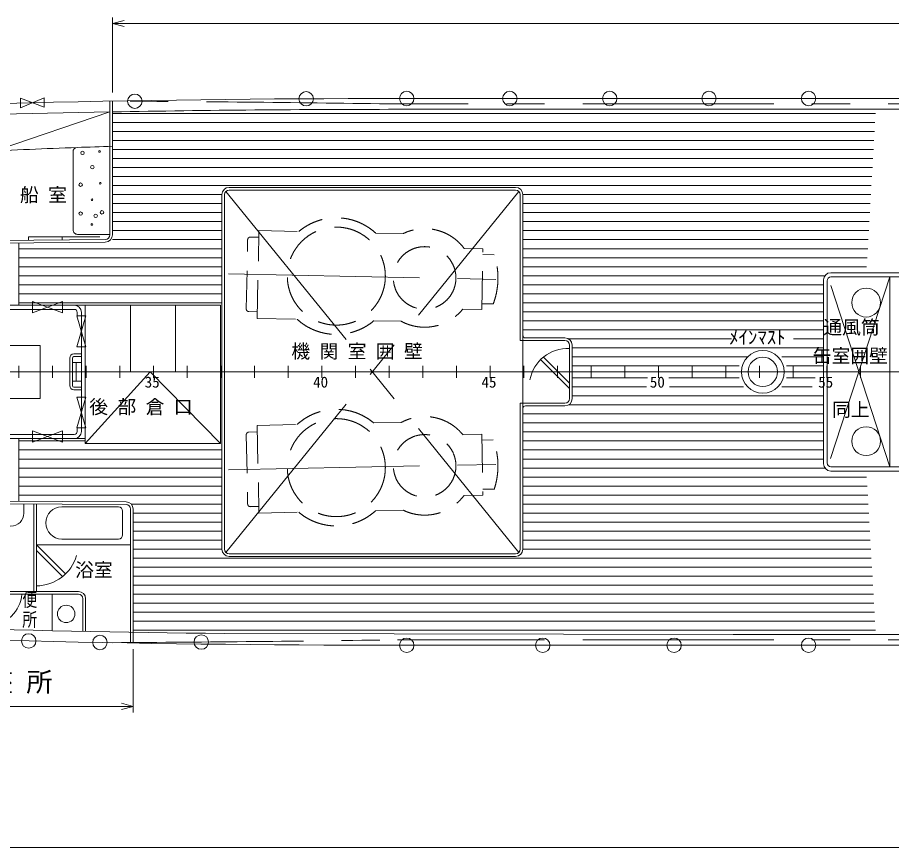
# Model space of a CAD drawing. Units: millimetres, scale not verified. Extents: x -51052 to 51048, y -29700 to 29700.
# Drawn here: x -20720 to -6185, y -12906 to 903 of the extents above; entities that cross this region are included whole.
import ezdxf
from ezdxf.enums import TextEntityAlignment as Align

# ---------------------------------------------------------------- set-up
doc = ezdxf.new("R2010")
doc.units = ezdxf.units.MM
doc.header["$LTSCALE"] = 100
doc.linetypes.add('USER1', pattern=[50.8, 31.75, -6.35, 6.35, -6.35])
doc.linetypes.add('USER2', pattern=[9.525, 6.35, -3.175])
for name, color, linetype, lineweight in [('0-2_sunpou', 7, 'Continuous', 18), ('0-3_keijou', 7, 'Continuous', 18), ('0-5_text', 7, 'Continuous', 18), ('0-6_center', 7, 'USER1', 18), ('0-7_hachi', 7, 'Continuous', 18)]:
    doc.layers.add(name, color=color, linetype=linetype, lineweight=lineweight)
doc.styles.add('ＭＳ ゴシック', font='')
doc.styles.get('ＭＳ ゴシック').set_extended_font_data('MS Gothic')

msp = doc.modelspace()

# ---------------------------------------------------------------- linework, layer by layer
at = {"layer": '0-2_sunpou'}
for p, q in [((-19140.5, -345.1), (-19140.5, 903.1)), ((-19140.5, 803.1), (-18947.3, 854.9)), ((-19140.5, 803.1), (-18947.3, 751.3)), ((-20698.5, -4893.1), (-20698.5, -5093.1)), ((-20138.5, -4893.1), (-20138.5, -5093.1)), ((-19578.5, -4893.1), (-19578.5, -5093.1)), ((-19018.5, -4893.1), (-19018.5, -5093.1)), ((-18458.5, -4893.1), (-18458.5, -5093.1)), ((-17898.5, -4893.1), (-17898.5, -5093.1)), ((-17338.5, -4893.1), (-17338.5, -5093.1)), ((-16778.5, -4893.1), (-16778.5, -5093.1)), ((-16218.5, -4893.1), (-16218.5, -5093.1)), ((-15658.5, -4893.1), (-15658.5, -5093.1)), ((-15098.5, -4893.1), (-15098.5, -5093.1)), ((-14538.5, -4893.1), (-14538.5, -5093.1)), ((-13978.5, -4893.1), (-13978.5, -5093.1)), ((-13418.5, -4893.1), (-13418.5, -5093.1)), ((-12858.5, -4893.1), (-12858.5, -5093.1)), ((-12298.5, -4893.1), (-12298.5, -5093.1)), ((-11738.5, -4893.1), (-11738.5, -5093.1)), ((-11178.5, -4893.1), (-11178.5, -5093.1)), ((-10618.5, -4893.1), (-10618.5, -5093.1)), ((-10058.5, -4893.1), (-10058.5, -5093.1)), ((-9498.5, -4893.1), (-9498.5, -5093.1)), ((-8938.5, -4893.1), (-8938.5, -5093.1)), ((-8378.5, -4893.1), (-8378.5, -5093.1)), ((-7818.5, -4893.1), (-7818.5, -5093.1)), ((-7258.5, -4893.1), (-7258.5, -5093.1)), ((-6698.5, -4893.1), (-6698.5, -5093.1)), ((-41375, -4993.1), (34822.1, -4993.1)), ((-18795.5, -9604.5), (-18795.5, -10659)), ((-18795.5, -10559), (-18988.7, -10610.7)), ((30138.5, -12906.3), (-38195.5, -12906.3))]:
    msp.add_line(p, q, dxfattribs=at)
for points in [[(-19140.5, 803.1), (18479.5, 803.1), (18286.3, 854.9)], [(-25891.4, -10559), (-18795.5, -10559), (-18988.7, -10507.2)]]:
    msp.add_lwpolyline(points, dxfattribs=at)
at = {"layer": '0-3_keijou'}
for p, q in [((-19185.5, -488.5), (-19185.5, -2713.5)), ((-19140.5, -487.7), (-19140.5, -2713.5)), ((2015.4, -445.1), (-14402.7, -445.1)), ((-21091.4, -1314.8), (-19185.5, -668.5)), ((2015.4, -625.1), (-14402.7, -625.1)), ((-19796.4, -1330), (-19796.4, -2630.3)), ((-17200.5, -1923.1), (-12435.5, -1923.1)), ((-17200.5, -1968.1), (-12435.5, -1968.1)), ((-17320.5, -2043.1), (-17320.5, -4993.1)), ((-17275.5, -2043.1), (-17275.5, -4993.1)), ((-12360.5, -2043.1), (-12360.5, -4473.1)), ((-12315.5, -2043.1), (-12315.5, -5603.1)), ((-20535.8, -2747.5), (-19975.8, -2747.5)), ((-20535.8, -2800.3), (-20535.8, -2747.5)), ((-19975.8, -2795.1), (-19975.8, -2747.5)), ((-19720.7, -2705.3), (-19185.5, -2705.3)), ((-23110.7, -2824.3), (-19259.8, -2788.5)), ((-23110.3, -2869.3), (-19259.4, -2833.4)), ((-20696.1, -3882.7), (-20696.1, -2846.8)), ((-7314.9, -3463.1), (-7314.9, -6523.1)), ((-7254.9, -3478.9), (-7254.9, -6507.2)), ((-7194.9, -3343.1), (2195.1, -3343.1)), ((-7194.9, -3413.1), (2195.1, -3413.1)), ((-6214.9, -3413.1), (-6214.9, -6573.1)), ((-22381.3, -3882.7), (-19592, -3882.7)), ((-18842, -3882.7), (-18842, -4993.1)), ((-18092, -3882.7), (-18092, -4993.1)), ((-22381.3, -3952.7), (-19776.3, -3952.7)), ((-19731.6, -4059.4), (-19581, -4059.4)), ((-19731.6, -4574), (-19581, -4059.4)), ((-19731.6, -4059.4), (-19581, -4574)), ((-19726.3, -4002.7), (-19726.3, -4059.4)), ((-19656.3, -4002.7), (-19656.3, -4993.1)), ((-12360.5, -4473.1), (-11615.5, -4473.1)), ((-12270.5, -4428.1), (-11615.5, -4428.1)), ((-20344.2, -5433.4), (-20344.2, -4638.1)), ((-19731.6, -4574), (-19581, -4574)), ((-11540.5, -4548.1), (-11540.5, -4993.1)), ((-11495.5, -4548.1), (-11495.5, -4993.1)), ((-19851.3, -4764), (-19851.3, -4993.1)), ((-19806.3, -4764), (-19806.3, -4993.1)), ((-19656.3, -4694), (-19781.3, -4694)), ((-19656.3, -4739), (-19781.3, -4739)), ((-11540.5, -5271.4), (-12022.3, -4789.5)), ((-11540.5, -5179.5), (-11974, -4745.9)), ((-19656.3, -4839), (-19806.3, -4839)), ((-19741.3, -4839), (-19741.3, -4993.1)), ((-19851.3, -5222.2), (-19851.3, -4993.1)), ((-19806.3, -5222.2), (-19806.3, -4993.1)), ((-19741.3, -5147.2), (-19741.3, -4993.1)), ((-19656.3, -5983.4), (-19656.3, -4993.1)), ((-17320.5, -7943.1), (-17320.5, -4993.1)), ((-17275.5, -7943.1), (-17275.5, -4993.1)), ((-11540.5, -5438.1), (-11540.5, -4993.1)), ((-11495.5, -5438.1), (-11495.5, -4993.1)), ((-19656.3, -5147.2), (-19806.3, -5147.2)), ((-19656.3, -5247.2), (-19781.3, -5247.2)), ((-19656.3, -5292.2), (-19781.3, -5292.2)), ((-22431.3, -5433.4), (-20344.2, -5433.4)), ((-19731.6, -5412.2), (-19581, -5412.2)), ((-19731.6, -5412.2), (-19581, -5926.7)), ((-19731.6, -5926.7), (-19581, -5412.2)), ((-12360.5, -5513.1), (-11615.5, -5513.1)), ((-12360.5, -7943.1), (-12360.5, -5513.1)), ((-12315.5, -7943.1), (-12315.5, -5603.1)), ((-12270.5, -5558.1), (-11615.5, -5558.1)), ((-19731.6, -5926.7), (-19581, -5926.7)), ((-19726.3, -5983.4), (-19726.3, -5926.7)), ((-22381.3, -6033.4), (-19776.3, -6033.4)), ((-22381.3, -6103.4), (-19592, -6103.4)), ((-20696.1, -6103.4), (-20696.1, -7139.3)), ((-7194.9, -6573.1), (3195.1, -6573.1)), ((-7194.9, -6643.1), (3195.1, -6643.1)), ((-25236.7, -7115.1), (-18914.7, -7154.9)), ((-25236.3, -7160.1), (-18915, -7200.3)), ((-20614, -7189.5), (-20614, -7344.5)), ((-20450.5, -7190.6), (-20450.5, -8646.8)), ((-20405.5, -7190.8), (-20405.5, -8646.8)), ((-19041.4, -7237.8), (-19981.4, -7237.8)), ((-18971.4, -7307.8), (-18971.4, -7703.8)), ((-18840.5, -7274.9), (-18840.5, -9503.7)), ((-18795.5, -7274.9), (-18795.5, -9504.5)), ((-19041.4, -7773.8), (-19981.4, -7773.8)), ((-20405.5, -7870.8), (-18840.5, -7870.8)), ((-20405.5, -7870.8), (-19922.5, -8353.8)), ((-20405.5, -7962.8), (-19970.7, -8397.6)), ((-17200.5, -8018.1), (-12435.5, -8018.1)), ((-17200.5, -8063.1), (-12435.5, -8063.1)), ((-21166.4, -8646.8), (-19706.4, -8646.8)), ((-21166.4, -8691.8), (-19706.4, -8691.8)), ((-20141.4, -9298.6), (-20141.4, -8691.8)), ((-19631.4, -9309.2), (-19631.4, -8766.8)), ((-19586.4, -9310.1), (-19586.4, -8766.8)), ((-8815.5, -9361.1), (-17275.5, -9345.4)), ((2015.4, -9361.1), (-8815.5, -9361.1)), ((2015.4, -9541.1), (-14402.7, -9541.1))]:
    msp.add_line(p, q, dxfattribs=at)
at = {"layer": '0-3_keijou', "linetype": 'USER2'}
for p, q in [((-19975.8, -2747.5), (-19350.6, -2747.5)), ((-16846.2, -2750.7), (-16706.3, -2753.5)), ((-16733.8, -4103.3), (-16704, -2643.6)), ((-16704, -2643.6), (-16041.3, -2657.1)), ((-14764, -2683.1), (-14307.2, -2692.4)), ((-16915.6, -3944.5), (-16892.2, -2794.8)), ((-13292.5, -2938.1), (-12979.4, -2944.5)), ((-13000, -3954.3), (-12979.4, -2944.5)), ((-12981.3, -3039.5), (-12791.4, -3043.3)), ((-12998, -3859.3), (-12808.1, -3863.2)), ((-16871.5, -3990.4), (-16731.5, -3993.3)), ((-13313.1, -3947.9), (-13000, -3954.3)), ((-16733.8, -4103.3), (-16071, -4116.8)), ((-14793.8, -4142.8), (-14337, -4152.1)), ((-16733.8, -5882.9), (-16071, -5869.4)), ((-16733.8, -5882.9), (-16704, -7342.6)), ((-14793.8, -5843.4), (-14337, -5834)), ((-16915.6, -6041.6), (-16892.2, -7191.4)), ((-16871.5, -5995.7), (-16731.5, -5992.9)), ((-13313.1, -6038.2), (-13000, -6031.9)), ((-13000, -6031.9), (-12979.4, -7041.6)), ((-12998, -6126.8), (-12808.1, -6123)), ((-12981.3, -6946.7), (-12791.4, -6942.8)), ((-13292.5, -7048), (-12979.4, -7041.6)), ((-16846.2, -7235.4), (-16706.3, -7232.6)), ((-16704, -7342.6), (-16041.3, -7329.1)), ((-14764, -7303.1), (-14307.2, -7293.7))]:
    msp.add_line(p, q, dxfattribs=at)
at = {"layer": '0-3_keijou'}
for points in [[(-20668.5, -441.5), (-20275, -588.4), (-20275, -432.4), (-20668.5, -597.5)], [(-20472.6, -4012.7), (-20472.6, -3822.7), (-19968.6, -4012.7), (-19968.6, -3822.7)], [(-19592, -6182.7), (-17342, -6182.7), (-17342, -3882.7), (-19592, -3882.7)], [(-20472.6, -5973.4), (-20472.6, -6163.4), (-19968.6, -5973.4), (-19968.6, -6163.4)]]:
    msp.add_lwpolyline(points, close=True, dxfattribs=at)
msp.add_lwpolyline([(-22431.3, -4552.7), (-20344.2, -4552.7), (-20344.2, -4638.1)], dxfattribs=at)
for centre, radius in [((-18768, -490.1), 120), ((-15918.8, -449.4), 120), ((-14247.4, -445.1), 120), ((-12532.6, -445.1), 120), ((-10870.5, -445.1), 120), ((-9220.2, -445.1), 120), ((-7563.2, -445.1), 120), ((-19639.4, -1350.4), 28.8), ((-19354.7, -1325.5), 13.6), ((-19475.5, -1587), 28.8), ((-19669.5, -1878.7), 28.8), ((-19342.6, -1854.8), 13.6), ((-19480.1, -2129.7), 13.6), ((-19315.1, -2338.8), 28.8), ((-19669.5, -2359.8), 28.8), ((-19419.9, -2396.3), 28.8), ((-19482.9, -2540.8), 13.6), ((-6606.2, -3840.1), 240), ((-8325.9, -4993.1), 355), ((-8325.9, -4993.1), 245), ((-6606.2, -6146.1), 240), ((-19910.1, -9019.3), 145), ((-20532.7, -9469.8), 120), ((-19348.3, -9494.7), 120), ((-17663.7, -9487.4), 120), ((-14247.4, -9541.1), 120), ((-11985.4, -9541.1), 120), ((-9800.7, -9541.1), 120), ((-7563.2, -9541.1), 120)]:
    msp.add_circle(centre, radius, dxfattribs=at)
at = {"layer": '0-3_keijou', "linetype": 'USER2'}
for centre, radius in [((-15417.5, -3399.9), 815), ((-13948.7, -3429.9), 520), ((-15417.5, -6586.2), 815), ((-13948.7, -6556.3), 520)]:
    msp.add_circle(centre, radius, dxfattribs=at)
at = {"layer": '0-3_keijou'}
for centre, radius, start, end in [((-14402.7, -264045.1), 263600, 90, 92.84014), ((-14402.7, -264045.1), 263420, 91.04034, 92.84014), ((-14402.7, -264045.1), 263420, 90, 91.03055), ((-9857.7, -263854.6), 262780, 92.15283, 92.49813), ((-19726.4, -1330), 70, 92.15283, 180), ((-9857.7, -263854.6), 262780, 92.02441, 92.15283), ((-17200.5, -2043.1), 120, 90, 180), ((-17200.5, -2043.1), 75, 90, 180), ((-12435.5, -2043.1), 120, 0, 90), ((-12435.5, -2043.1), 75, 0, 90), ((-19721.4, -2630.3), 75, 180, 270.53384), ((-19260.5, -2713.5), 75, 270.53384, 0), ((-19260.5, -2713.5), 120, 270.53384, 0), ((-7194.9, -3463.1), 120, 90, 180), ((-7188.1, -3479.6), 66.8, 95.86247, 179.46646), ((-19776.3, -4002.7), 120, 0, 90), ((-19776.3, -4002.7), 50, 0, 90), ((-12270.5, -4383.1), 45, 180, 270), ((-11615.5, -4548.1), 120, 0, 90), ((-11615.5, -4548.1), 75, 0, 90), ((-11576.9, -5235), 630, 86.68913, 170.09358), ((-19781.3, -4764), 70, 90, 180), ((-19781.3, -4764), 25, 90, 180), ((-19781.3, -5222.2), 70, 180, 270), ((-19781.3, -5222.2), 25, 180, 270), ((-11615.5, -5438.1), 120, 270, 0), ((-11615.5, -5438.1), 75, 270, 0), ((-12270.5, -5603.1), 45, 90, 180), ((-19776.3, -5983.4), 120, 270, 0), ((-19776.3, -5983.4), 50, 270, 0), ((-7194.9, -6523.1), 120, 180, 270), ((-7188.1, -6506.6), 66.8, 180.53354, 264.13753), ((-19981.4, -7505.8), 268, 90, 270), ((-19041.4, -7307.8), 70, 0, 90), ((-18915.5, -7274.9), 75, 0, 89.63976), ((-18915.5, -7274.9), 120, 0, 89.63976), ((-20829, -7344.5), 215, 180, 0), ((-19041.4, -7703.8), 70, 270, 0), ((-17200.5, -7943.1), 120, 180, 270), ((-17200.5, -7943.1), 75, 180, 270), ((-12435.5, -7943.1), 75, 270, 0), ((-12435.5, -7943.1), 120, 270, 0), ((-20408.7, -7855), 698.8, 270.26722, 343.96981), ((-21217.8, -8643.2), 573.6, 273.0844, 355.14577), ((-19706.4, -8766.8), 120, 0, 90), ((-19706.4, -8766.8), 75, 0, 90), ((-14402.7, 254058.9), 263420, 267.15986, 269.37514), ((-14402.7, 254058.9), 263600, 267.15986, 270)]:
    msp.add_arc(centre, radius, start, end, dxfattribs=at)
at = {"layer": '0-3_keijou', "linetype": 'USER2'}
for centre, radius, start, end in [((-15417.5, -3399.9), 970, 47.64706, 130.01881), ((-13948.7, -3429.9), 820, 36.84691, 115.92902), ((-16847.2, -2795.7), 45, 88.83294, 178.83294), ((-13965.2, -3429.5), 1235.7, 339.45536, 18.21051), ((-16870.6, -3945.4), 45, 178.83294, 268.83294), ((-13948.7, -3429.9), 820, 241.73685, 320.81896), ((-15417.5, -3399.9), 970, 227.64706, 310.01881), ((-15417.5, -6586.2), 970, 49.98119, 132.35294), ((-13948.7, -6556.3), 820, 39.18104, 118.26315), ((-16870.6, -6040.7), 45, 91.16706, 181.16706), ((-13965.2, -6556.6), 1235.7, 341.78949, 20.54464), ((-13948.7, -6556.3), 820, 244.07098, 323.15309), ((-16847.2, -7190.5), 45, 181.16706, 271.16706), ((-15417.5, -6586.2), 970, 229.98119, 312.35294)]:
    msp.add_arc(centre, radius, start, end, dxfattribs=at)
at = {"layer": '0-6_center'}
for p, q in [((2015.4, -535.1), (-14402.7, -535.1)), ((-17253.5, -1990), (-12382.4, -7996.1)), ((-17253.5, -7996.1), (-12382.4, -1990)), ((-17209, -3363.4), (-12479, -3459.8)), ((-6214.9, -3413.1), (-7237.5, -6551.6)), ((-6214.9, -6573.1), (-7235.5, -3432.4)), ((-17209, -6622.7), (-12479, -6526.3)), ((-12360.5, -9451.1), (-14402.7, -9451.1)), ((2015.4, -9451.1), (-12360.5, -9451.1))]:
    msp.add_line(p, q, dxfattribs=at)
msp.add_lwpolyline([(-17342, -6182.7), (-18512.6, -4993.1), (-19592, -6182.7)], dxfattribs=at)
for centre, start, end in [((-23289.7, -651740.7), 89.21813, 89.63496), ((-23289.7, 641754.6), 270.36504, 270.78187)]:
    msp.add_arc(centre, 651266.3, start, end, dxfattribs=at)
at = {"layer": '0-7_hachi'}
for p, q in [((-6452.1, -693.4), (-19140.5, -693.4)), ((-6460.7, -843.4), (-19140.5, -843.4)), ((-6469.3, -993.4), (-19140.5, -993.4)), ((-6477.9, -1143.4), (-19140.5, -1143.4)), ((-6486.5, -1293.4), (-19140.5, -1293.4)), ((-6495.1, -1443.4), (-19140.5, -1443.4)), ((-6503.7, -1593.4), (-19140.5, -1593.4)), ((-6512.3, -1743.4), (-19140.5, -1743.4)), ((-6520.9, -1893.4), (-19140.5, -1893.4)), ((-17320.5, -2043.4), (-19140.5, -2043.4)), ((-6529.5, -2043.4), (-12315.5, -2043.4)), ((-17320.5, -2193.4), (-19140.5, -2193.4)), ((-6538.1, -2193.4), (-12315.5, -2193.4)), ((-17320.5, -2343.4), (-19140.5, -2343.4)), ((-6546.7, -2343.4), (-12315.5, -2343.4)), ((-17320.5, -2493.4), (-19140.5, -2493.4)), ((-6555.3, -2493.4), (-12315.5, -2493.4)), ((-17320.5, -2643.4), (-19140.5, -2643.4)), ((-6563.8, -2643.4), (-12315.5, -2643.4)), ((-17320.5, -2793.4), (-19140.5, -2793.4)), ((-6572.4, -2793.4), (-12315.5, -2793.4)), ((-17320.5, -2943.4), (-20696.1, -2943.4)), ((-6581, -2943.4), (-12315.5, -2943.4)), ((-17320.5, -3093.4), (-20696.1, -3093.4)), ((-6589.6, -3093.4), (-12315.5, -3093.4)), ((-17320.5, -3243.4), (-20696.1, -3243.4)), ((-6598.2, -3243.4), (-12315.5, -3243.4)), ((-17320.5, -3393.4), (-20696.1, -3393.4)), ((-7292.7, -3393.4), (-12315.5, -3393.4)), ((-17320.5, -3543.4), (-20696.1, -3543.4)), ((-7314.9, -3543.4), (-12315.5, -3543.4)), ((-17320.5, -3693.4), (-20696.1, -3693.4)), ((-7314.9, -3693.4), (-12315.5, -3693.4)), ((-17320.5, -3843.4), (-20696.1, -3843.4)), ((-7314.9, -3843.4), (-12315.5, -3843.4)), ((-7314.9, -3993.4), (-12315.5, -3993.4)), ((-7314.9, -4143.4), (-12315.5, -4143.4)), ((-7314.9, -4293.4), (-12315.5, -4293.4)), ((-8845.8, -4443.4), (-11556.7, -4443.4)), ((-7314.9, -4443.4), (-7815.3, -4443.4)), ((-7314.9, -4593.4), (-11495.5, -4593.4)), ((-8578.3, -4743.4), (-11495.5, -4743.4)), ((-7314.9, -4743.4), (-8007, -4743.4)), ((-8718.5, -4893.4), (-11495.5, -4893.4)), ((-7314.9, -4893.4), (-7933.4, -4893.4)), ((-10245.2, -5092.7), (-11495.5, -5092.7)), ((-8718.5, -5092.7), (-9890.3, -5092.7)), ((-7456.7, -5092.7), (-7933.4, -5092.7)), ((-10261, -5242.7), (-11495.5, -5242.7)), ((-8644.9, -5242.7), (-9874.5, -5242.7)), ((-7502.8, -5242.7), (-8007, -5242.7)), ((-7314.9, -5392.7), (-11495.5, -5392.7)), ((-7314.9, -5542.7), (-11556.7, -5542.7)), ((-7314.9, -5692.7), (-12315.5, -5692.7)), ((-7314.9, -5842.7), (-12315.5, -5842.7)), ((-7314.9, -5992.7), (-12315.5, -5992.7)), ((-19592, -6142.7), (-20696.1, -6142.7)), ((-7314.9, -6142.7), (-12315.5, -6142.7)), ((-17320.5, -6292.7), (-20696.1, -6292.7)), ((-7314.9, -6292.7), (-12315.5, -6292.7)), ((-17320.5, -6442.7), (-20696.1, -6442.7)), ((-7314.9, -6442.7), (-12315.5, -6442.7)), ((-17320.5, -6592.7), (-20696.1, -6592.7)), ((-7292.7, -6592.7), (-12315.5, -6592.7)), ((-17320.5, -6742.7), (-20696.1, -6742.7)), ((-6598.2, -6742.7), (-12315.5, -6742.7)), ((-17320.5, -6892.7), (-20696.1, -6892.7)), ((-6589.6, -6892.7), (-12315.5, -6892.7)), ((-17320.5, -7042.7), (-20696.1, -7042.7)), ((-6581, -7042.7), (-12315.5, -7042.7)), ((-17320.5, -7192.7), (-18828, -7192.7)), ((-6572.4, -7192.7), (-12315.5, -7192.7)), ((-17320.5, -7342.7), (-18795.5, -7342.7)), ((-6563.8, -7342.7), (-12315.5, -7342.7)), ((-17320.5, -7492.7), (-18795.5, -7492.7)), ((-6555.3, -7492.7), (-12315.5, -7492.7)), ((-17320.5, -7642.7), (-18795.5, -7642.7)), ((-6546.7, -7642.7), (-12315.5, -7642.7)), ((-17320.5, -7792.7), (-18795.5, -7792.7)), ((-6538.1, -7792.7), (-12315.5, -7792.7)), ((-17320.5, -7942.7), (-18795.5, -7942.7)), ((-6529.5, -7942.7), (-12315.5, -7942.7)), ((-6520.9, -8092.7), (-18795.5, -8092.7)), ((-6512.3, -8242.7), (-18795.5, -8242.7)), ((-6503.7, -8392.7), (-18795.5, -8392.7)), ((-6495.1, -8542.7), (-18795.5, -8542.7)), ((-6486.5, -8692.7), (-18795.5, -8692.7)), ((-6477.9, -8842.7), (-18795.5, -8842.7)), ((-6469.3, -8992.7), (-18795.5, -8992.7)), ((-6460.7, -9142.7), (-18795.5, -9142.7)), ((-6452.1, -9292.7), (-18795.5, -9292.7))]:
    msp.add_line(p, q, dxfattribs=at)

# ---------------------------------------------------------------- texts
at = {"layer": '0-2_sunpou', "style": 'ＭＳ ゴシック'}
for s, height, p in [('35', 183.3, (-18603.9, -5309.6)), ('40', 183.3, (-15803.9, -5309.6)), ('45', 183.3, (-13003.9, -5309.6)), ('50', 183.3, (-10203.9, -5309.6)), ('55', 183.3, (-7403.9, -5309.6)), ('明 治 天 皇 御 座 所', 322.6, (-24531, -10410.7))]:
    msp.add_text(s, height=height, dxfattribs=at).set_placement(p, align=Align.BOTTOM_LEFT)
at = {"layer": '0-5_text', "style": 'ＭＳ ゴシック'}
for s, p in [('船 室', (-20678.4, -2230.9)), ('通風筒', (-7319.2, -4433.8)), ('ﾒｲﾝﾏｽﾄ', (-8884.8, -4599.9)), ('機 関 室 囲 壁', (-16165.4, -4833.5)), ('缶室囲壁', (-7494.9, -4908.4)), ('後 部 倉 口', (-19525.7, -5757.8)), ('同上', (-7173.4, -5803.4)), ('浴室', (-19760.5, -8470.8))]:
    msp.add_text(s, height=229.1, dxfattribs=at).set_placement(p, align=Align.BOTTOM_LEFT)
at = {"layer": '0-5_text', "style": 'ＭＳ ゴシック', "width": 0.8}
for s, p in [('便', (-20640.4, -8966.6)), ('所', (-20640.4, -9297.6))]:
    msp.add_text(s, height=229.1, dxfattribs=at).set_placement(p, align=Align.BOTTOM_LEFT)

doc.saveas('drawing.dxf')
